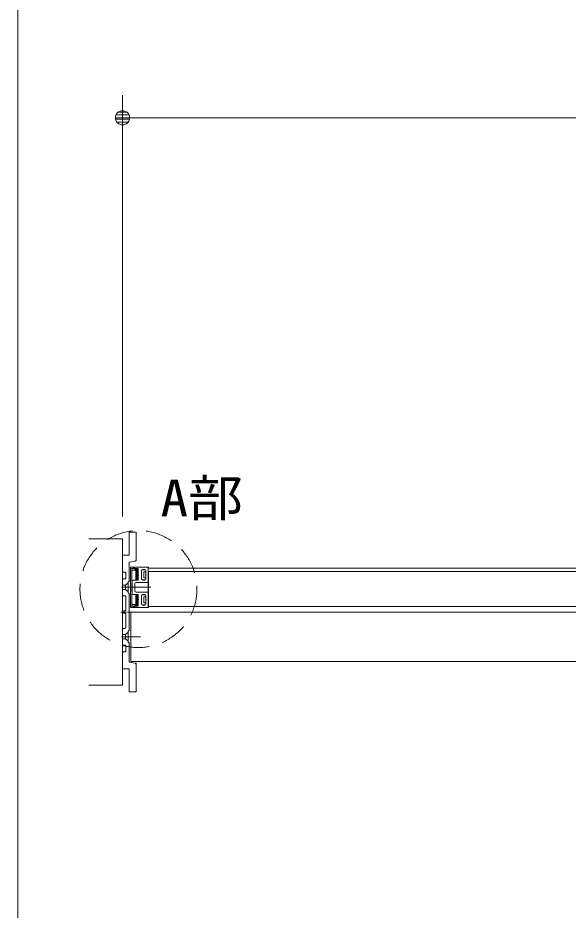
# Model space of a CAD drawing. Units: millimetres, scale not verified. Extents: x -6062 to 6062, y -3045 to 3045.
# Drawn here: x -5788 to -5298, y 985 to 1778 of the extents above; entities that cross this region are included whole.
import ezdxf
from ezdxf.enums import TextEntityAlignment as Align

# ---------------------------------------------------------------- set-up
doc = ezdxf.new("R2010")
doc.units = ezdxf.units.MM
doc.header["$LTSCALE"] = 20
for name, pattern in [('CHAIN1', [8, 5, -1, 1, -1]), ('DASHED1', [1.8, 1.2, -0.6]), ('DOUBLE_CHAIN1', [8.8, 5, -1, 0.6, -0.6, 0.6, -1])]:
    doc.linetypes.add(name, pattern=pattern)
for name, color, linetype, lineweight in [('0-0_2寸法-1', 7, 'Continuous', 9), ('0-1_0', 7, 'Continuous', 9), ('0-3_2寸法-3', 7, 'Continuous', 9), ('0-4_3一般', 7, 'Continuous', 9), ('0-5_1図面枠', 7, 'Continuous', 9)]:
    doc.layers.add(name, color=color, linetype=linetype, lineweight=lineweight)
doc.styles.add('ＭＳ ゴシック', font='')
doc.styles.get('ＭＳ ゴシック').set_extended_font_data('MS Gothic')

# ---------------------------------------------------------------- blocks, each defined once
blk = doc.blocks.new('_Dot')
at = {"layer": '0-1_0'}
for p, q in [((-10, 0), (-20, 0)), ((9.78, 2), (-9.78, 2)), ((7.99, 6), (-7.99, 6)), ((9.16, -3.98), (-9.16, -3.98)), ((6, -7.98), (-6, -7.98))]:
    blk.add_line(p, q, dxfattribs=at)
for points in [[(10, 0), (9.92, 1.25), (9.69, 2.49), (9.3, 3.68), (8.76, 4.82), (8.09, 5.88), (7.29, 6.85), (6.37, 7.71), (5.36, 8.44), (4.26, 9.05), (3.09, 9.51), (1.87, 9.82), (0.63, 9.98), (-0.63, 9.98), (-1.87, 9.82), (-3.09, 9.51), (-4.26, 9.05), (-5.36, 8.44), (-6.37, 7.71), (-7.29, 6.85), (-8.09, 5.88), (-8.76, 4.82), (-9.3, 3.68), (-9.69, 2.49), (-9.92, 1.25), (-10, 0), (0, 0)], [(-10, 0), (-9.92, -1.25), (-9.69, -2.49), (-9.3, -3.68), (-8.76, -4.82), (-8.09, -5.88), (-7.29, -6.85), (-6.37, -7.71), (-5.36, -8.44), (-4.26, -9.05), (-3.09, -9.51), (-1.87, -9.82), (-0.63, -9.98), (0.63, -9.98), (1.87, -9.82), (3.09, -9.51), (4.26, -9.05), (5.36, -8.44), (6.37, -7.71), (7.29, -6.85), (8.09, -5.88), (8.76, -4.82), (9.3, -3.68), (9.69, -2.49), (9.92, -1.25), (10, 0), (0, 0)]]:
    blk.add_lwpolyline(points, close=True, dxfattribs=at)
blk = doc.blocks.new('グループ-59')
at = {"layer": '0-4_3一般'}
for p, q in [((-78000, 25770.9), (-78000, 25790.9)), ((-77951, 25770.9), (-78000, 25770.9)), ((-77684, 25796.9), (-77994, 25796.9)), ((-77976, 25546.9), (-77976, 25736.9)), ((-77970, 25742.9), (-77868, 25742.9)), ((-77866, 25770.9), (-77923.4, 25770.9)), ((-77902, 25573.9), (-77902, 25730.9)), ((-77866.8, 25755.8), (-77900.1, 25762.5)), ((-77896, 25736.9), (-77868, 25736.9)), ((-77892, 25721.7), (-77892, 25583.1)), ((-77887, 25726.9), (-77886.8, 25726.9)), ((-77877.2, 25726.9), (-77886.8, 25726.9)), ((-77872, 25721.9), (-77872, 25721.7)), ((-77872, 25583.1), (-77872, 25721.7)), ((-77862, 25748.9), (-77862, 25750)), ((-77862, 25730.9), (-77862, 25573.9)), ((-77860, 25764.9), (-77860, 25659.9)), ((-77804, 25732.9), (-77804, 25585.9)), ((-77802, 25587.9), (-77802, 25730.9)), ((-77784, 25752.9), (-77746, 25752.9)), ((-77782, 25750.9), (-77748, 25750.9)), ((-77728, 25730.9), (-77728, 25710.9)), ((-77726, 25732.9), (-77726, 25659.9)), ((-77682, 25076.9), (-77682, 25796.9)), ((-77682, 25520.9), (-77682, 25788.9)), ((-77680, 25792.3), (-77680, 25792.9)), ((-77948, 25565.9), (-77866, 25565.9)), ((-77868, 25567.9), (-77896, 25567.9)), ((-77892, 25582.9), (-77892, 25583.1)), ((-77886.8, 25577.9), (-77877.2, 25577.9)), ((-77877, 25577.9), (-77877.2, 25577.9)), ((-77854, 25653.9), (-77860, 25659.9)), ((-77860, 25647.9), (-77854, 25653.9)), ((-77860, 25647.9), (-77860, 25571.9)), ((-77784, 25565.9), (-77746, 25565.9)), ((-77748, 25567.9), (-77782, 25567.9)), ((-77762, 25607.9), (-77748, 25607.9)), ((-77728, 25710.9), (-77748, 25710.9)), ((-77728, 25710.9), (-77728, 25704.9)), ((-77728, 25613.9), (-77728, 25607.9)), ((-77720, 25653.9), (-77726, 25659.9)), ((-77726, 25647.9), (-77720, 25653.9)), ((-77726, 25647.9), (-77726, 25585.9)), ((-77920.4, 25436.9), (-78040.4, 25436.9)), ((-77638.6, 25436.9), (-78038.6, 25436.9)), ((-77854, 25436.9), (-78009.5, 25436.9)), ((-77976, 25356.9), (-77976, 25516.9)), ((-77968, 25545.9), (-77968, 25327.9)), ((-77918, 25501.9), (-77918, 25371.9)), ((-77688, 25516.9), (-77686, 25516.9)), ((-77976, 25136.9), (-77976, 25326.9)), ((-77948, 25307.9), (-77866, 25307.9)), ((-77902, 25142.9), (-77902, 25299.9)), ((-77898, 25351.9), (-77692, 25351.9)), ((-77896, 25305.9), (-77868, 25305.9)), ((-77892, 25290.7), (-77892, 25152.1)), ((-77887, 25295.9), (-77886.8, 25295.9)), ((-77877.2, 25295.9), (-77886.8, 25295.9)), ((-77872, 25290.9), (-77872, 25290.7)), ((-77872, 25152.1), (-77872, 25290.7)), ((-77862, 25299.9), (-77862, 25142.9)), ((-77860, 25225.9), (-77860, 25301.9)), ((-77804, 25140.9), (-77804, 25287.9)), ((-77802, 25142.9), (-77802, 25285.9)), ((-77784, 25307.9), (-77746, 25307.9)), ((-77782, 25305.9), (-77748, 25305.9)), ((-77762, 25265.9), (-77748, 25265.9)), ((-77728, 25265.9), (-77748, 25265.9)), ((-77728, 25285.9), (-77728, 25265.9)), ((-77728, 25265.9), (-77728, 25259.9)), ((-77726, 25225.9), (-77726, 25287.9)), ((-77692, 25351.9), (-77692, 25352.9)), ((-77688, 25356.9), (-77686, 25356.9)), ((-77682, 25352.9), (-77682, 25084.9)), ((-77951, 25102.9), (-78000, 25102.9)), ((-78000, 25102.9), (-78000, 25082.9)), ((-77868, 25130.9), (-77970, 25130.9)), ((-77866, 25102.9), (-77923.4, 25102.9)), ((-77900.1, 25111.3), (-77866.8, 25117.9)), ((-77868, 25136.9), (-77896, 25136.9)), ((-77892, 25151.9), (-77892, 25152.1)), ((-77886.8, 25146.9), (-77877.2, 25146.9)), ((-77877, 25146.9), (-77877.2, 25146.9)), ((-77862, 25123.8), (-77862, 25124.9)), ((-77854, 25219.9), (-77860, 25225.9)), ((-77860, 25213.9), (-77854, 25219.9)), ((-77860, 25108.9), (-77860, 25213.9)), ((-77784, 25120.9), (-77746, 25120.9)), ((-77748, 25122.9), (-77782, 25122.9)), ((-77728, 25168.9), (-77728, 25162.9)), ((-77720, 25219.9), (-77726, 25225.9)), ((-77726, 25213.9), (-77720, 25219.9)), ((-77726, 25140.9), (-77726, 25213.9)), ((-78000, 25076.9), (-77682, 25076.9)), ((-77684, 25076.9), (-77994, 25076.9)), ((-77990, 24996.9), (17350, 24996.9)), ((-77990, 24116.9), (-77990, 24996.9)), ((-77680, 25081.4), (-77680, 25080.9)), ((-77817.8, 24556.9), (-78157.8, 24556.9)), ((-77990, 24116.9), (17350, 24116.9))]:
    blk.add_line(p, q, dxfattribs=at)
for points in [[(-77682, 25796.9), (-78000, 25796.9), (-78000, 25076.9)], [(-77950, 25766.9), (-78000, 25766.9), (-78000, 25106.9), (-77950, 25106.9)], [(-77904, 25762.9), (-77913.1, 25762.9), (-77935, 25775.5)], [(-77892, 25721.7), (-77892, 25721.9), (-77892, 25722.1), (-77891.9, 25722.3), (-77891.9, 25722.5), (-77891.9, 25722.7), (-77891.8, 25722.9), (-77891.8, 25723.1), (-77891.7, 25723.3), (-77891.6, 25723.4), (-77891.5, 25723.6), (-77891.5, 25723.8), (-77891.4, 25724), (-77891.3, 25724.1), (-77891.2, 25724.3), (-77891.1, 25724.5), (-77890.9, 25724.6), (-77890.8, 25724.8), (-77890.7, 25725), (-77890.5, 25725.1), (-77890.4, 25725.3), (-77890.2, 25725.4), (-77890.1, 25725.6), (-77889.9, 25725.7), (-77889.8, 25725.8), (-77889.6, 25725.9), (-77889.4, 25726.1), (-77889.3, 25726.2), (-77889.1, 25726.3), (-77888.9, 25726.4), (-77888.7, 25726.4), (-77888.5, 25726.5), (-77888.4, 25726.6), (-77888.2, 25726.6), (-77888, 25726.7), (-77887.8, 25726.8), (-77887.6, 25726.8), (-77887.4, 25726.8), (-77887.2, 25726.9), (-77887, 25726.9)], [(-77877.2, 25726.9), (-77877, 25726.9), (-77876.8, 25726.8), (-77876.6, 25726.8), (-77876.4, 25726.8), (-77876.2, 25726.7), (-77876, 25726.7), (-77875.8, 25726.6), (-77875.6, 25726.6), (-77875.4, 25726.5), (-77875.3, 25726.4), (-77875.1, 25726.3), (-77874.9, 25726.3), (-77874.7, 25726.2), (-77874.6, 25726), (-77874.4, 25725.9), (-77874.2, 25725.8), (-77874.1, 25725.7), (-77873.9, 25725.6), (-77873.8, 25725.4), (-77873.6, 25725.3), (-77873.5, 25725.1), (-77873.3, 25725), (-77873.2, 25724.8), (-77873.1, 25724.6), (-77872.9, 25724.5), (-77872.8, 25724.3), (-77872.7, 25724.1), (-77872.6, 25724), (-77872.5, 25723.8), (-77872.4, 25723.6), (-77872.4, 25723.4), (-77872.3, 25723.2), (-77872.2, 25723.1), (-77872.2, 25722.9), (-77872.1, 25722.7), (-77872.1, 25722.5), (-77872.1, 25722.3), (-77872, 25722.1), (-77872, 25721.9)], [(-77886.8, 25577.9), (-77887, 25577.9), (-77887.2, 25577.9), (-77887.4, 25577.9), (-77887.6, 25578), (-77887.8, 25578), (-77888, 25578.1), (-77888.2, 25578.1), (-77888.4, 25578.2), (-77888.6, 25578.3), (-77888.7, 25578.3), (-77888.9, 25578.4), (-77889.1, 25578.5), (-77889.3, 25578.6), (-77889.4, 25578.7), (-77889.6, 25578.8), (-77889.8, 25579), (-77889.9, 25579.1), (-77890.1, 25579.2), (-77890.2, 25579.4), (-77890.4, 25579.5), (-77890.5, 25579.7), (-77890.7, 25579.8), (-77890.8, 25580), (-77890.9, 25580.1), (-77891.1, 25580.3), (-77891.2, 25580.5), (-77891.3, 25580.6), (-77891.4, 25580.8), (-77891.5, 25581), (-77891.6, 25581.2), (-77891.6, 25581.3), (-77891.7, 25581.5), (-77891.8, 25581.7), (-77891.8, 25581.9), (-77891.9, 25582.1), (-77891.9, 25582.3), (-77891.9, 25582.5), (-77892, 25582.7), (-77892, 25582.9)], [(-77872, 25583.1), (-77872, 25582.9), (-77872, 25582.7), (-77872.1, 25582.5), (-77872.1, 25582.3), (-77872.1, 25582.1), (-77872.2, 25581.9), (-77872.2, 25581.7), (-77872.3, 25581.5), (-77872.4, 25581.3), (-77872.5, 25581.2), (-77872.5, 25581), (-77872.6, 25580.8), (-77872.7, 25580.6), (-77872.8, 25580.5), (-77872.9, 25580.3), (-77873.1, 25580.1), (-77873.2, 25580), (-77873.3, 25579.8), (-77873.5, 25579.6), (-77873.6, 25579.5), (-77873.8, 25579.3), (-77873.9, 25579.2), (-77874.1, 25579.1), (-77874.2, 25578.9), (-77874.4, 25578.8), (-77874.6, 25578.7), (-77874.7, 25578.6), (-77874.9, 25578.5), (-77875.1, 25578.4), (-77875.3, 25578.3), (-77875.5, 25578.2), (-77875.6, 25578.2), (-77875.8, 25578.1), (-77876, 25578.1), (-77876.2, 25578), (-77876.4, 25578), (-77876.6, 25577.9), (-77876.8, 25577.9), (-77877, 25577.9)], [(-77748, 25710.9), (-77762, 25710.9), (-77762, 25607.9)], [(-77748, 25607.9), (-77728, 25607.9), (-77728, 25587.9)], [(-77976, 25516.9), (-77970, 25516.9), (-77970, 25546.9), (-77976, 25546.9)], [(-77898, 25521.9), (-77692, 25521.9), (-77692, 25520.9)], [(-77976, 25326.9), (-77970, 25326.9), (-77970, 25356.9), (-77976, 25356.9)], [(-77892, 25290.7), (-77892, 25290.9), (-77892, 25291.1), (-77891.9, 25291.3), (-77891.9, 25291.5), (-77891.9, 25291.7), (-77891.8, 25291.9), (-77891.8, 25292.1), (-77891.7, 25292.3), (-77891.6, 25292.4), (-77891.5, 25292.6), (-77891.5, 25292.8), (-77891.4, 25293), (-77891.3, 25293.1), (-77891.2, 25293.3), (-77891.1, 25293.5), (-77890.9, 25293.6), (-77890.8, 25293.8), (-77890.7, 25294), (-77890.5, 25294.1), (-77890.4, 25294.3), (-77890.2, 25294.4), (-77890.1, 25294.6), (-77889.9, 25294.7), (-77889.8, 25294.8), (-77889.6, 25294.9), (-77889.4, 25295.1), (-77889.3, 25295.2), (-77889.1, 25295.3), (-77888.9, 25295.4), (-77888.7, 25295.4), (-77888.5, 25295.5), (-77888.4, 25295.6), (-77888.2, 25295.6), (-77888, 25295.7), (-77887.8, 25295.8), (-77887.6, 25295.8), (-77887.4, 25295.8), (-77887.2, 25295.9), (-77887, 25295.9)], [(-77877.2, 25295.9), (-77877, 25295.9), (-77876.8, 25295.8), (-77876.6, 25295.8), (-77876.4, 25295.8), (-77876.2, 25295.7), (-77876, 25295.7), (-77875.8, 25295.6), (-77875.6, 25295.6), (-77875.4, 25295.5), (-77875.3, 25295.4), (-77875.1, 25295.3), (-77874.9, 25295.3), (-77874.7, 25295.2), (-77874.6, 25295), (-77874.4, 25294.9), (-77874.2, 25294.8), (-77874.1, 25294.7), (-77873.9, 25294.6), (-77873.8, 25294.4), (-77873.6, 25294.3), (-77873.5, 25294.1), (-77873.3, 25294), (-77873.2, 25293.8), (-77873.1, 25293.6), (-77872.9, 25293.5), (-77872.8, 25293.3), (-77872.7, 25293.1), (-77872.6, 25293), (-77872.5, 25292.8), (-77872.4, 25292.6), (-77872.4, 25292.4), (-77872.3, 25292.2), (-77872.2, 25292.1), (-77872.2, 25291.9), (-77872.1, 25291.7), (-77872.1, 25291.5), (-77872.1, 25291.3), (-77872, 25291.1), (-77872, 25290.9)], [(-77748, 25162.9), (-77762, 25162.9), (-77762, 25265.9)], [(-77935, 25098.2), (-77913.1, 25110.9), (-77904, 25110.9)], [(-77886.8, 25146.9), (-77887, 25146.9), (-77887.2, 25146.9), (-77887.4, 25146.9), (-77887.6, 25147), (-77887.8, 25147), (-77888, 25147.1), (-77888.2, 25147.1), (-77888.4, 25147.2), (-77888.6, 25147.3), (-77888.7, 25147.3), (-77888.9, 25147.4), (-77889.1, 25147.5), (-77889.3, 25147.6), (-77889.4, 25147.7), (-77889.6, 25147.8), (-77889.8, 25148), (-77889.9, 25148.1), (-77890.1, 25148.2), (-77890.2, 25148.4), (-77890.4, 25148.5), (-77890.5, 25148.7), (-77890.7, 25148.8), (-77890.8, 25149), (-77890.9, 25149.1), (-77891.1, 25149.3), (-77891.2, 25149.5), (-77891.3, 25149.6), (-77891.4, 25149.8), (-77891.5, 25150), (-77891.6, 25150.2), (-77891.6, 25150.3), (-77891.7, 25150.5), (-77891.8, 25150.7), (-77891.8, 25150.9), (-77891.9, 25151.1), (-77891.9, 25151.3), (-77891.9, 25151.5), (-77892, 25151.7), (-77892, 25151.9)], [(-77872, 25152.1), (-77872, 25151.9), (-77872, 25151.7), (-77872.1, 25151.5), (-77872.1, 25151.3), (-77872.1, 25151.1), (-77872.2, 25150.9), (-77872.2, 25150.7), (-77872.3, 25150.5), (-77872.4, 25150.3), (-77872.5, 25150.2), (-77872.5, 25150), (-77872.6, 25149.8), (-77872.7, 25149.6), (-77872.8, 25149.5), (-77872.9, 25149.3), (-77873.1, 25149.1), (-77873.2, 25149), (-77873.3, 25148.8), (-77873.5, 25148.6), (-77873.6, 25148.5), (-77873.8, 25148.3), (-77873.9, 25148.2), (-77874.1, 25148.1), (-77874.2, 25147.9), (-77874.4, 25147.8), (-77874.6, 25147.7), (-77874.7, 25147.6), (-77874.9, 25147.5), (-77875.1, 25147.4), (-77875.3, 25147.3), (-77875.5, 25147.2), (-77875.6, 25147.2), (-77875.8, 25147.1), (-77876, 25147.1), (-77876.2, 25147), (-77876.4, 25147), (-77876.6, 25146.9), (-77876.8, 25146.9), (-77877, 25146.9)], [(-77748, 25162.9), (-77728, 25162.9), (-77728, 25142.9)]]:
    blk.add_lwpolyline(points, dxfattribs=at)
for points in [[(-54318, 25096.9), (-77682, 25096.9), (-77682, 25776.9), (-54318, 25776.9)], [(-77680, 25096.9), (-54320, 25096.9), (-54320, 25716.9), (-77680, 25716.9)]]:
    blk.add_lwpolyline(points, close=True, dxfattribs=at)
for centre, radius, start, end in [((-77994, 25790.9), 6, 90, 180), ((-77970, 25736.9), 6, 90, 180), ((-77951, 25774.9), 4, 270, 326.25101), ((-77940, 25766.9), 10, 60, 180), ((-77936, 25764.9), 14, 25.37693, 146.25101), ((-77904, 25742.9), 20, 78.69007, 90), ((-77896, 25730.9), 6, 97.23876, 172.76124), ((-77896, 25730.9), 6, 172.76124, 180), ((-77896, 25730.9), 6, 90, 97.23876), ((-77868, 25748.9), 6, 270, 0), ((-77868, 25730.9), 6, 82.76124, 90), ((-77868, 25730.9), 6, 7.23876, 82.76124), ((-77868, 25750), 6, 0, 78.69007), ((-77866, 25764.9), 6, 0, 90), ((-77868, 25730.9), 6, 0, 7.23876), ((-77784, 25732.9), 20, 90, 180), ((-77782, 25730.9), 20, 90, 180), ((-77748, 25730.9), 20, 0, 90), ((-77746, 25732.9), 20, 0, 90), ((-77684, 25792.9), 4, 0, 90), ((-77684, 25792.3), 4, 300, 0), ((-77948, 25545.9), 20, 90, 180), ((-77896, 25573.9), 6, 180, 187.23876), ((-77896, 25573.9), 6, 187.23876, 262.76124), ((-77896, 25573.9), 6, 262.76124, 270), ((-77868, 25573.9), 6, 270, 277.23876), ((-77868, 25573.9), 6, 277.23876, 352.76124), ((-77866, 25571.9), 6, 270, 0), ((-77868, 25573.9), 6, 352.76124, 0), ((-77784, 25585.9), 20, 180, 270), ((-77782, 25587.9), 20, 180, 270), ((-77748, 25587.9), 20, 270, 0), ((-77746, 25585.9), 20, 270, 0), ((-77898, 25501.9), 20, 90, 180), ((-77688, 25520.9), 4, 180, 270), ((-77686, 25520.9), 4, 270, 0), ((-77948, 25327.9), 20, 180, 270), ((-77898, 25371.9), 20, 180, 270), ((-77896, 25299.9), 6, 97.23876, 172.76124), ((-77896, 25299.9), 6, 172.76124, 180), ((-77896, 25299.9), 6, 90, 97.23876), ((-77868, 25299.9), 6, 82.76124, 90), ((-77868, 25299.9), 6, 7.23876, 82.76124), ((-77866, 25301.9), 6, 0, 90), ((-77868, 25299.9), 6, 0, 7.23876), ((-77784, 25287.9), 20, 90, 180), ((-77782, 25285.9), 20, 90, 180), ((-77748, 25285.9), 20, 0, 90), ((-77746, 25287.9), 20, 0, 90), ((-77688, 25352.9), 4, 90, 180), ((-77686, 25352.9), 4, 0, 90), ((-77970, 25136.9), 6, 180, 270), ((-77951, 25098.9), 4, 33.74899, 90), ((-77940, 25106.9), 10, 180, 300), ((-77936, 25108.9), 14, 213.74899, 334.62307), ((-77904, 25130.9), 20, 270, 281.30993), ((-77896, 25142.9), 6, 180, 187.23876), ((-77896, 25142.9), 6, 187.23876, 262.76124), ((-77896, 25142.9), 6, 262.76124, 270), ((-77868, 25142.9), 6, 270, 277.23876), ((-77868, 25124.9), 6, 0, 90), ((-77868, 25142.9), 6, 277.23876, 352.76124), ((-77868, 25123.8), 6, 281.30993, 0), ((-77866, 25108.9), 6, 270, 0), ((-77868, 25142.9), 6, 352.76124, 0), ((-77784, 25140.9), 20, 180, 270), ((-77782, 25142.9), 20, 180, 270), ((-77748, 25142.9), 20, 270, 0), ((-77746, 25140.9), 20, 270, 0), ((-77684, 25081.4), 4, 0, 60), ((-77994, 25082.9), 6, 180, 270), ((-77684, 25080.9), 4, 270, 0)]:
    blk.add_arc(centre, radius, start, end, dxfattribs=at)
blk = doc.blocks.new('グループ-60')
at = {"layer": '0-4_3一般'}
blk.add_blockref('グループ-59', (0, 0), dxfattribs=at)
blk = doc.blocks.new('グループ-64')
at = {"layer": '0-4_3一般'}
for p, q in [((-77900, 26416.9), (-77900, 25923.8)), ((-78020, 26006.9), (-78140, 26006.9)), ((-78140, 26006.9), (-78140, 25726.9)), ((-78020, 25886.9), (-77916.7, 25904.1)), ((-78020, 25886.9), (-78020, 25540.9)), ((-78140, 25566.9), (-78140, 25306.9)), ((-78120, 25706.9), (-78100, 25706.9)), ((-78100, 25586.9), (-78120, 25586.9)), ((-78080, 25686.9), (-78080, 25606.9)), ((-78042, 25442.9), (-78048, 25436.9)), ((-78042, 25430.9), (-78048, 25436.9)), ((-78042, 25540.9), (-78020, 25540.9)), ((-78042, 25442.9), (-78042, 25540.9)), ((-78042, 25332.9), (-78042, 25430.9)), ((-78120, 25286.9), (-78100, 25286.9)), ((-78080, 25266.9), (-78080, 25036.9)), ((-78020, 25332.9), (-78042, 25332.9)), ((-78020, 25332.9), (-78020, 24660.9)), ((-78140, 25006.9), (-78140, 24986.9)), ((-78100, 25016.9), (-78130, 25016.9)), ((-78130, 24976.9), (-78100, 24976.9)), ((-78080, 24956.9), (-78080, 24726.9)), ((-78140, 24686.9), (-78140, 24426.9)), ((-78100, 24706.9), (-78120, 24706.9)), ((-78042, 24562.9), (-78042, 24660.9)), ((-78042, 24660.9), (-78020, 24660.9)), ((-78048, 24556.9), (-78042, 24562.9)), ((-78048, 24556.9), (-78042, 24550.9)), ((-78042, 24452.9), (-78042, 24550.9)), ((-78020, 24452.9), (-78042, 24452.9)), ((-78020, 24452.9), (-78020, 24106.9)), ((-78120, 24406.9), (-78100, 24406.9)), ((-78080, 24386.9), (-78080, 24306.9)), ((-78140, 24266.9), (-78140, 23986.9)), ((-78100, 24286.9), (-78120, 24286.9)), ((-78140, 23986.9), (-78020, 23986.9)), ((-77916.7, 24089.7), (-78020, 24106.9)), ((-77900, 24069.9), (-77900, 23576.9))]:
    blk.add_line(p, q, dxfattribs=at)
at = {"layer": '0-4_3一般', "linetype": 'DOUBLE_CHAIN1'}
for p, q in [((-77900, 25906.9), (-77916.7, 25904.1)), ((-77900, 25906.9), (-77900, 25923.8)), ((-78140, 25474.9), (-78084, 25474.9)), ((-78084, 25474.9), (-78042, 25516.9)), ((-78084, 25474.9), (-78084, 25398.9)), ((-78140, 25398.9), (-78084, 25398.9)), ((-78084, 25398.9), (-78042, 25356.9)), ((-78042, 24636.9), (-78084, 24594.9)), ((-78084, 24594.9), (-78140, 24594.9)), ((-78084, 24518.9), (-78140, 24518.9)), ((-78084, 24594.9), (-78084, 24518.9)), ((-78042, 24476.9), (-78084, 24518.9)), ((-77916.7, 24089.7), (-77900, 24086.9)), ((-77900, 24069.9), (-77900, 24086.9))]:
    blk.add_line(p, q, dxfattribs=at)
at = {"layer": '0-4_3一般', "linetype": 'CHAIN1'}
for p, q in [((-78155.6, 25436.9), (-78033.6, 25436.9)), ((-78169.3, 24996.9), (-77878.5, 24996.9)), ((-78033.6, 24556.9), (-78155.6, 24556.9))]:
    blk.add_line(p, q, dxfattribs=at)
at = {"layer": '0-4_3一般'}
for points in [[(-77900, 26416.9), (-78020, 26416.9), (-78020, 26006.9)], [(-78020, 23986.9), (-78020, 23576.9), (-77900, 23576.9)]]:
    blk.add_lwpolyline(points, dxfattribs=at)
for centre, radius, start, end in [((-77920, 25923.8), 20, 279.46232, 319.73116), ((-77920, 25923.8), 20, 319.73116, 0), ((-78120, 25726.9), 20, 180, 225), ((-78120, 25566.9), 20, 135, 180), ((-78120, 25726.9), 20, 225, 270), ((-78120, 25566.9), 20, 90, 135), ((-78100, 25686.9), 20, 45, 90), ((-78100, 25606.9), 20, 270, 315), ((-78100, 25686.9), 20, 0, 45), ((-78100, 25606.9), 20, 315, 0), ((-78120, 25306.9), 20, 180, 225), ((-78120, 25306.9), 20, 225, 270), ((-78100, 25266.9), 20, 45, 90), ((-78100, 25266.9), 20, 0, 45), ((-78130, 25006.9), 10, 135, 180), ((-78130, 24986.9), 10, 180, 225), ((-78130, 25006.9), 10, 90, 135), ((-78130, 24986.9), 10, 225, 270), ((-78100, 25036.9), 20, 270, 315), ((-78100, 24956.9), 20, 45, 90), ((-78100, 25036.9), 20, 315, 0), ((-78100, 24956.9), 20, 0, 45), ((-78120, 24686.9), 20, 135, 180), ((-78120, 24686.9), 20, 90, 135), ((-78100, 24726.9), 20, 270, 315), ((-78100, 24726.9), 20, 315, 0), ((-78120, 24426.9), 20, 180, 225), ((-78120, 24426.9), 20, 225, 270), ((-78100, 24386.9), 20, 45, 90), ((-78100, 24306.9), 20, 270, 315), ((-78100, 24386.9), 20, 0, 45), ((-78100, 24306.9), 20, 315, 0), ((-78120, 24266.9), 20, 135, 180), ((-78120, 24266.9), 20, 90, 135), ((-77920, 24069.9), 20, 40.26884, 80.53768), ((-77920, 24069.9), 20, 0, 40.26884)]:
    blk.add_arc(centre, radius, start, end, dxfattribs=at)
blk = doc.blocks.new('グループ-65')
at = {"layer": '0-4_3一般'}
blk.add_lwpolyline([(-78740, 23696.9), (-78140, 23696.9), (-78140, 26296.9), (-78740, 26296.9)], dxfattribs=at)
blk.add_blockref('グループ-64', (0, 0), dxfattribs=at)
blk = doc.blocks.new('グループ-74')
at = {"layer": '0-5_1図面枠'}
blk.add_lwpolyline([(-80000, 55400), (80000, 55400), (80000, -55400), (-80000, -55400)], close=True, dxfattribs=at)
blk = doc.blocks.new('図面枠')
at = {"layer": '0-5_1図面枠'}
blk.add_blockref('グループ-74', (0, 0), dxfattribs=at)

msp = doc.modelspace()

# ---------------------------------------------------------------- linework, layer by layer
at = {"layer": '0-0_2寸法-1'}
for p, q in [((-5694.5, 1334.84), (-5694.5, 1709.54)), ((-925.21, 1689.54), (-5681.79, 1689.54))]:
    msp.add_line(p, q, dxfattribs=at)
at = {"layer": '0-4_3一般', "linetype": 'DASHED1'}
msp.add_circle((-5680.34, 1270.28), 52, dxfattribs=at)

# ---------------------------------------------------------------- block references
at = {"layer": '0-0_2寸法-1', "xscale": 0.6356201, "yscale": 0.6356201, "rotation": 180}
msp.add_blockref('_Dot', (-5694.5, 1689.54), dxfattribs=at)
at = {"layer": '0-4_3一般', "xscale": 0.05, "yscale": 0.05}
for name in ['グループ-65', 'グループ-60']:
    msp.add_blockref(name, (-1787.5, 0), dxfattribs=at)
at = {"layer": '0-5_1図面枠', "xscale": 0.05, "yscale": 0.05}
msp.add_blockref('図面枠', (-1787.5, 0), dxfattribs=at)

# ---------------------------------------------------------------- texts
at = {"layer": '0-3_2寸法-3', "style": 'ＭＳ ゴシック', "width": 1.1}
msp.add_text('A部', height=32.55, dxfattribs=at).set_placement((-5660.61, 1325.27), align=Align.BOTTOM_LEFT)

doc.saveas('drawing.dxf')
